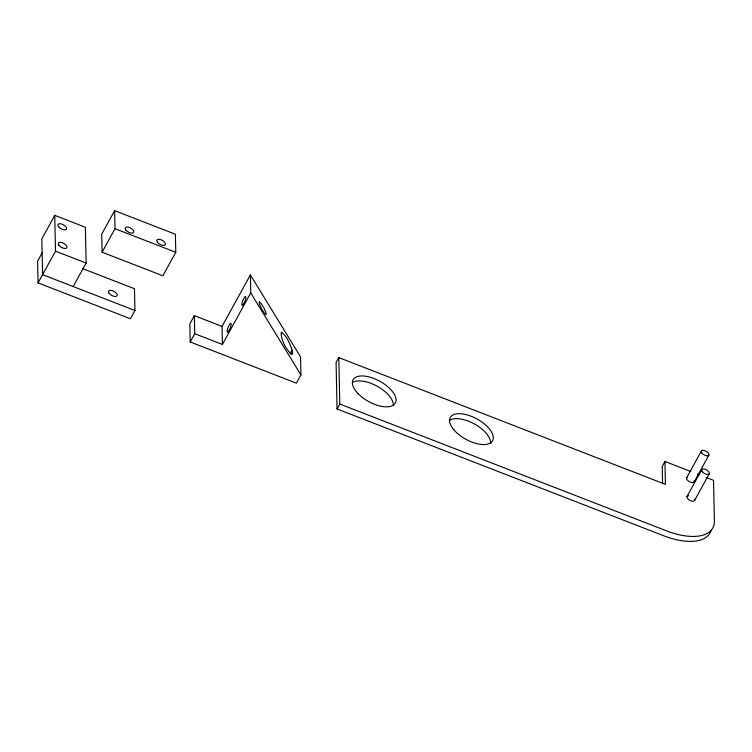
<?xml version="1.0" encoding="UTF-8"?>
<svg xmlns="http://www.w3.org/2000/svg" width="752" height="752" viewBox="0 0 752 752"><rect width="100%" height="100%" fill="white"/><g stroke="black" fill="none" stroke-linecap="round" stroke-linejoin="round"><path stroke-width="1.13" d="M73.207 286.55L86.132 263.05L85.38 227.236L54.755 215.345L41.839 238.845L42.591 274.659L134.937 310.51L130.406 318.754L38.061 282.902L37.6 261.132L42.131 252.888M38.061 282.902L55.507 251.159L54.755 215.345M114.633 210.654L101.717 234.154L102.093 252.202L162.855 275.787L175.771 252.287L175.395 234.239L114.633 210.654L115.018 228.711L102.093 252.202M194.345 315.661L189.814 323.905L190.19 341.953L296.391 383.182L300.922 374.938L300.546 356.88L250.378 274.884L222.047 326.415L222.423 344.463L194.721 333.709L194.345 315.661L222.047 326.415M190.19 341.953L194.721 333.709M222.423 344.463L250.754 292.932L250.378 274.884M290.103 353.741L292.114 350.065C289.821 343.739 287.226 336.783 281.878 332.431L281.173 332.497C281.051 340.506 285.901 349.041 291.644 354.549L292.678 353.675L292.114 350.065M291.485 354.192L292.594 352.171M690.862 471.523L664.937 461.465L665.426 484.382L338.804 357.604L336.078 362.549L337.056 408.966L663.678 535.753A53.627 25.756 28.8 0 0 711.345 529.54M337.056 408.966L339.782 404.021L338.804 357.604M664.937 461.465L662.221 466.409L662.578 483.602M686.623 477.821L701.353 451.021M694.162 481.919L708.892 455.12M686.99 496.508L701.719 469.718M694.585 500.475L709.315 473.675M115.018 228.711L175.771 252.287M697.339 474.042L699.501 474.879M705.987 477.388L713.545 480.331L714.4 521.014A53.627 25.756 28.8 0 1 666.404 530.799L339.782 404.021M55.507 251.159L86.132 263.05M82.335 268.492L134.476 288.73L134.937 310.51M250.754 292.932L300.922 374.938M449.254 420.528A24.13 11.59 28.8 0 1 474.268 423.893A24.13 11.59 28.8 0 1 490.567 443.201M694.134 480.735A4.286 2.059 28.8 0 1 689.434 481.694A4.286 2.059 28.8 0 1 687.61 477.182M694.491 499.262A4.286 2.059 28.8 0 1 692.291 501.18A4.286 2.059 28.8 0 1 687.347 498.191A4.286 2.059 28.8 0 1 688.682 495.747M353.196 382.091A24.13 11.59 28.8 0 1 378.331 386.885A24.13 11.59 28.8 0 1 393.343 405.685M259.271 301.89L259.478 304.128L261.574 308.818L264.328 313.217L266.133 314.74L265.935 312.503L263.839 307.812L261.076 303.423L259.271 301.89M125.875 230.056A4.822 2.322 28.8 0 0 133.433 232.753A4.822 2.322 28.8 0 0 129.212 227.405A4.822 2.322 28.8 0 0 125.875 230.056M157.337 242.153A4.822 2.322 28.8 0 0 164.914 245.096A4.822 2.322 28.8 0 0 161.041 239.756A4.822 2.322 28.8 0 0 157.337 242.153M702.246 471.636A4.286 2.059 28.8 0 0 708.976 474.108A4.286 2.059 28.8 0 0 705.329 469.351A4.286 2.059 28.8 0 0 702.246 471.636M357.914 393.465A24.13 11.59 28.8 0 0 394.997 403.598A24.13 11.59 28.8 0 0 369.749 377.1A24.13 11.59 28.8 0 0 357.914 393.465M701.785 452.911A4.286 2.059 28.8 0 0 708.516 455.524A4.286 2.059 28.8 0 0 705.075 450.777A4.286 2.059 28.8 0 0 701.785 452.911M454.142 430.125A24.13 11.59 28.8 0 0 491.686 441.96A24.13 11.59 28.8 0 0 468.468 415.283A24.13 11.59 28.8 0 0 454.142 430.125M243.535 304.24A4.822 1.128 -68.8 0 0 245.772 296.655A4.822 1.128 -68.8 0 0 242.285 302.125A4.822 1.128 -68.8 0 0 243.535 304.24M228.881 330.908A4.822 1.128 -68.8 0 0 231.014 323.407A4.822 1.128 -68.8 0 0 227.508 329.094A4.822 1.128 -68.8 0 0 228.881 330.908M109.125 293.242A4.822 2.322 28.8 0 0 116.701 296.185A4.822 2.322 28.8 0 0 112.828 290.845A4.822 2.322 28.8 0 0 109.125 293.242M58.59 226.766A4.822 2.322 28.8 0 0 66.157 229.454A4.822 2.322 28.8 0 0 61.927 224.105A4.822 2.322 28.8 0 0 58.59 226.766M58.853 245.218A4.822 2.322 28.8 0 0 66.43 248.16A4.822 2.322 28.8 0 0 62.566 242.821A4.822 2.322 28.8 0 0 58.853 245.218"/></g></svg>
